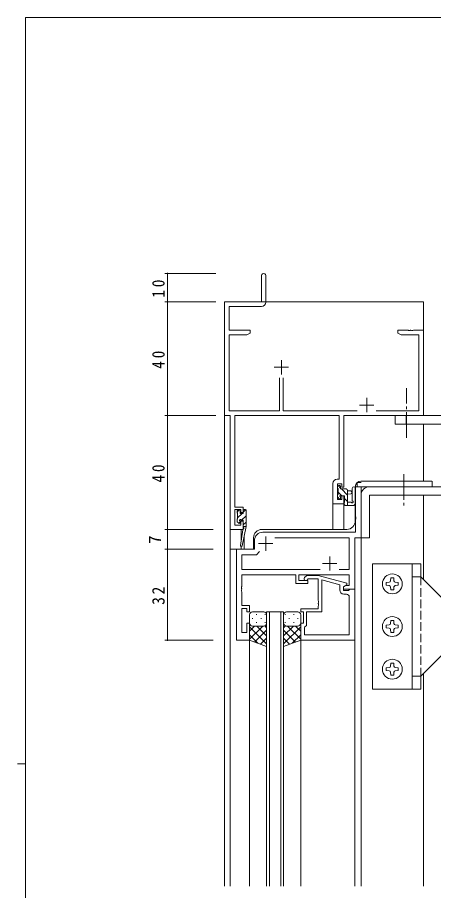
# Model space of a CAD drawing. Units: millimetres on the paper. Extents: x -420 to 373, y -297 to 267.
# Drawn here: x -420.5 to -274.2, y -42.6 to 264.4 of the extents above; entities that cross this region are included whole.
import ezdxf
from ezdxf.enums import TextEntityAlignment as Align

# ---------------------------------------------------------------- set-up
doc = ezdxf.new("R2010")
doc.units = ezdxf.units.MM
doc.linetypes.add('CHAIN2', pattern=[12, 9, -1, 1, -1])
doc.linetypes.add('DASHED3', pattern=[4, 3, -1])
for name, color, linetype, lineweight in [('0-1_YKK_ZWAK', 7, 'Continuous', 9), ('0-3_YKK_11', 7, 'Continuous', 9), ('0-4_YKK_12', 2, 'Continuous', 9), ('0-5_YKK_13', 4, 'Continuous', 9), ('0-6_YKK_D', 6, 'Continuous', 9)]:
    doc.layers.add(name, color=color, linetype=linetype, lineweight=lineweight)
doc.styles.add('ＭＳ ゴシック', font='')
doc.styles.get('ＭＳ ゴシック').set_extended_font_data('MS Gothic')

msp = doc.modelspace()

# ---------------------------------------------------------------- linework, layer by layer
at = {"layer": '0-1_YKK_ZWAK'}
for p, q in [((-417.7, -260.575), (-417.7, 264.425)), ((352.3, 264.425), (-417.7, 264.425)), ((-420.5, 1.925), (-417.7, 1.925))]:
    msp.add_line(p, q, dxfattribs=at)
at = {"layer": '0-3_YKK_11'}
for p, q in [((-334.7, 164.425), (-334.7, 173.675)), ((-333.2, 173.675), (-333.2, 164.295)), ((-347.7, 164.425), (-334.7, 164.425)), ((-347.7, 124.425), (-347.7, 164.425)), ((-346.07, 162.795), (-346.07, 154.425)), ((-334.7, 162.795), (-346.07, 162.795)), ((-346.07, 154.425), (-338.7, 154.425)), ((-338.7, 154.425), (-338.7, 153.425)), ((-286.7, 154.425), (-283.158, 154.425)), ((-286.7, 153.425), (-286.7, 154.425)), ((-283.158, 154.425), (-282.975, 154.305)), ((-282.975, 154.305), (-282.425, 154.305)), ((-282.425, 154.305), (-282.242, 154.425)), ((-282.242, 154.425), (-282.158, 154.425)), ((-282.158, 154.425), (-281.975, 154.305)), ((-281.975, 154.305), (-281.425, 154.305)), ((-281.425, 154.305), (-281.242, 154.425)), ((-281.242, 154.425), (-277.7, 154.425)), ((-277.7, 154.425), (-277.7, 124.425)), ((-346.07, 152.795), (-346.07, 126.055)), ((-339.791, 152.795), (-346.07, 152.795)), ((-338.7, 153.425), (-339.791, 152.795)), ((-285.609, 152.795), (-286.7, 153.425)), ((-279.33, 152.795), (-285.609, 152.795)), ((-279.33, 126.055), (-279.33, 152.795)), ((-330.2, 141.425), (-325.2, 141.425)), ((-327.7, 143.925), (-327.7, 138.925)), ((-328.35, 126.055), (-328.35, 137.725)), ((-327.05, 137.725), (-327.05, 126.055)), ((-297.7, 130.625), (-297.7, 125.625)), ((-346.07, 126.055), (-328.35, 126.055)), ((-327.05, 126.055), (-301.05, 126.055)), ((-300.2, 128.125), (-295.2, 128.125)), ((-294.35, 126.055), (-279.33, 126.055)), ((-345.7, 124.425), (-347.7, 124.425)), ((-345.7, 84.425), (-345.7, 124.425)), ((-344.07, 124.425), (-344.07, 92.225)), ((-307.33, 124.425), (-344.07, 124.425)), ((-307.33, 102.025), (-307.33, 124.425)), ((-305.7, 124.425), (-305.7, 99.225)), ((-277.7, 124.425), (-305.7, 124.425)), ((-308.1, 102.025), (-307.33, 102.025)), ((-309.6, 93.425), (-309.6, 100.525)), ((-307.97, 100.395), (-307.97, 94.925)), ((-306.5, 100.395), (-307.97, 100.395)), ((-306.5, 99.225), (-306.5, 100.395)), ((-305.7, 99.225), (-306.5, 99.225)), ((-301.63, 99.425), (-301.63, 88.883)), ((-299.7, 99.425), (-301.63, 99.425)), ((-299.7, 81.425), (-299.7, 99.425)), ((-306.5, 96.225), (-305.7, 96.225)), ((-306.5, 94.925), (-306.5, 96.225)), ((-305.7, 96.225), (-305.7, 93.425)), ((-344.07, 92.225), (-341.1, 92.225)), ((-341.1, 92.225), (-341.1, 90.325)), ((-305.7, 93.425), (-309.6, 93.425)), ((-307.97, 94.925), (-306.5, 94.925)), ((-344.07, 91.425), (-344.07, 85.925)), ((-341.9, 91.425), (-344.07, 91.425)), ((-341.9, 90.325), (-341.9, 91.425)), ((-341.1, 90.325), (-341.9, 90.325)), ((-341.9, 87.325), (-341.1, 87.325)), ((-341.9, 85.925), (-341.9, 87.325)), ((-341.1, 87.325), (-341.1, 84.425)), ((-301.63, 88.883), (-301.51, 88.7)), ((-301.51, 88.15), (-301.63, 87.966)), ((-301.63, 87.966), (-301.63, 83.425)), ((-301.51, 88.7), (-301.51, 88.15)), ((-341.1, 84.425), (-345.7, 84.425)), ((-344.07, 85.925), (-341.9, 85.925)), ((-301.63, 83.425), (-334.2, 83.425)), ((-337.2, 80.425), (-337.2, 77.425)), ((-333.2, 81.925), (-333.2, 76.925)), ((-303.83, 81.495), (-329.96, 81.495)), ((-303.83, 70.355), (-303.83, 81.495)), ((-301.9, 81.425), (-299.7, 81.425)), ((-301.9, 63.425), (-301.9, 81.425)), ((-343.5, 77.425), (-343.5, 45.425)), ((-337.2, 77.425), (-343.5, 77.425)), ((-335.7, 79.425), (-330.7, 79.425)), ((-341.57, 75.495), (-341.57, 70.355)), ((-336.5, 75.495), (-341.57, 75.495)), ((-335.341, 76.653), (-336.5, 75.495)), ((-335.341, 76.653), (-336.5, 75.495)), ((-310.7, 74.925), (-310.7, 69.925)), ((-313.2, 72.425), (-308.2, 72.425)), ((-341.57, 70.355), (-314.05, 70.355)), ((-341.57, 68.425), (-322.6, 68.425)), ((-341.57, 64.383), (-341.57, 68.425)), ((-322.6, 68.425), (-322.6, 65.425)), ((-321.6, 68.425), (-303.83, 68.425)), ((-321.6, 66.425), (-321.6, 68.425)), ((-318.749, 68.225), (-319.524, 67.449)), ((-314.803, 68.225), (-318.749, 68.225)), ((-304.7, 65.518), (-314.803, 68.225)), ((-307.35, 70.355), (-303.83, 70.355)), ((-303.83, 68.425), (-303.83, 64.725)), ((-322.6, 65.425), (-318.4, 65.425)), ((-318.4, 66.425), (-321.6, 66.425)), ((-318.676, 66.6), (-318.251, 67.025)), ((-318.4, 65.425), (-318.4, 66.425)), ((-318.251, 67.025), (-314.8, 67.025)), ((-314.8, 67.025), (-314.8, 59.383)), ((-313.5, 66.633), (-307.2, 64.945)), ((-313.5, 55.425), (-313.5, 66.633)), ((-307.2, 64.945), (-307.2, 63.125)), ((-305.9, 64.225), (-304.7, 64.918)), ((-305.034, 64.725), (-305.9, 64.225)), ((-303.83, 64.725), (-305.034, 64.725)), ((-304.7, 64.918), (-304.7, 65.518)), ((-341.69, 64.2), (-341.57, 64.383)), ((-341.69, 63.65), (-341.69, 64.2)), ((-341.57, 63.466), (-341.69, 63.65)), ((-341.69, 63.2), (-341.57, 63.383)), ((-341.69, 62.65), (-341.69, 63.2)), ((-341.57, 62.466), (-341.69, 62.65)), ((-341.57, 63.383), (-341.57, 63.466)), ((-341.57, 57.625), (-341.57, 62.466)), ((-305.9, 64.225), (-305.9, 63.425)), ((-305.9, 62.925), (-305.9, 64.225)), ((-305.9, 63.425), (-301.9, 63.425)), ((-304.1, 62.925), (-305.9, 62.925)), ((-305.7, 61.625), (-304.83, 61.625)), ((-303.9, 63.125), (-304.1, 62.925)), ((-303.6, 63.425), (-303.9, 63.125)), ((-301.9, 63.425), (-303.6, 63.425)), ((-301.9, 45.425), (-301.9, 63.425)), ((-314.8, 59.383), (-314.68, 59.2)), ((-314.68, 58.65), (-314.8, 58.466)), ((-314.8, 58.466), (-314.8, 58.383)), ((-314.8, 58.383), (-314.68, 58.2)), ((-314.68, 59.2), (-314.68, 58.65)), ((-303.83, 60.625), (-303.83, 47.355)), ((-338.9, 57.625), (-341.57, 57.625)), ((-341.57, 56.625), (-339.9, 56.625)), ((-341.57, 48.125), (-341.57, 56.625)), ((-339.9, 56.625), (-339.9, 55.425)), ((-339.9, 55.425), (-338.9, 55.425)), ((-338.9, 55.425), (-338.9, 57.625)), ((-320.9, 56.425), (-320.9, 55.425)), ((-314.8, 56.425), (-320.9, 56.425)), ((-320.9, 55.425), (-319.9, 55.425)), ((-319.9, 55.425), (-319.9, 51.425)), ((-318.9, 55.425), (-313.5, 55.425)), ((-318.9, 50.625), (-318.9, 55.425)), ((-314.68, 57.65), (-314.8, 57.466)), ((-314.8, 57.466), (-314.8, 56.425)), ((-314.68, 58.2), (-314.68, 57.65)), ((-339.9, 51.425), (-339.9, 48.125)), ((-338.9, 51.425), (-339.9, 51.425)), ((-338.9, 45.425), (-338.9, 51.425)), ((-320.9, 51.425), (-320.9, 45.425)), ((-319.9, 51.425), (-320.9, 51.425)), ((-319.6, 49.925), (-319.4, 50.125)), ((-319.6, 47.355), (-319.6, 49.925)), ((-319.4, 50.125), (-318.9, 50.625)), ((-339.9, 48.125), (-341.57, 48.125)), ((-303.83, 47.355), (-319.6, 47.355)), ((-303.83, 47.355), (-319.6, 47.355)), ((-343.5, 45.425), (-338.9, 45.425)), ((-320.9, 45.425), (-301.9, 45.425))]:
    msp.add_line(p, q, dxfattribs=at)
for centre, radius, start, end in [((-333.95, 173.675), 0.75, 359.99998, 180), ((-334.7, 164.295), 1.5, 270, 359.99998), ((-308.1, 100.525), 1.5, 90, 179.99998), ((-334.2, 80.425), 3, 90, 179.99998), ((-319.1, 67.025), 0.6, 134.99998, 315), ((-305.7, 63.125), 1.5, 180, 269.99998), ((-304.83, 60.625), 1, 0, 89.99998)]:
    msp.add_arc(centre, radius, start, end, dxfattribs=at)
at = {"layer": '0-4_YKK_12'}
for p, q in [((-347.7, 164.425), (-347.7, -41.075)), ((-347.7, 164.425), (-277.7, 164.425)), ((-277.7, 164.425), (-277.7, 124.425)), ((-277.7, 124.725), (-277.7, 154.425)), ((-277.7, 124.725), (-277.7, 124.425)), ((-277.7, 121.425), (-277.7, 101.425)), ((-301.7, 87.425), (-301.7, 99.425)), ((-299.7, 99.425), (-301.7, 99.425)), ((-299.7, 99.425), (-299.7, -41.075)), ((-277.7, 96.421), (-277.7, 66.747)), ((-309.6, 93.425), (-309.6, 84.425)), ((-305.7, 93.425), (-309.6, 93.425)), ((-305.7, 93.425), (-305.7, 84.425)), ((-345.7, 84.725), (-345.699, 77.425)), ((-341.8, 84.425), (-345.7, 84.424)), ((-341.8, 84.425), (-341.8, 80.768)), ((-334.499, 84.425), (-304.7, 84.425)), ((-345.7, -41.075), (-345.699, 77.425)), ((-343.499, 45.425), (-343.499, 77.425)), ((-341.8, 78.427), (-341.8, 77.425)), ((-332.9, 55.425), (-326.9, 55.425)), ((-332.9, -41.075), (-332.9, 55.425)), ((-331.9, 55.425), (-331.9, -41.075)), ((-327.9, -41.075), (-327.9, 55.425)), ((-326.9, 55.425), (-326.9, -41.075)), ((-338.9, 45.425), (-343.499, 45.425)), ((-338.9, 45.425), (-343.499, 45.425)), ((-338.9, -41.075), (-338.9, 45.425)), ((-320.9, 45.725), (-320.9, -41.075)), ((-308.9, 45.425), (-301.9, 45.425)), ((-301.9, 45.425), (-301.9, -41.075)), ((-277.7, 33.747), (-277.7, -41.075))]:
    msp.add_line(p, q, dxfattribs=at)
msp.add_lwpolyline([(-337.499, 81.425), (-337.499, 77.425), (-345.699, 77.425)], dxfattribs=at)
for centre, start, end in [((-304.7, 87.425), 270, 0), ((-334.499, 81.425), 90, 180)]:
    msp.add_arc(centre, 3, start, end, dxfattribs=at)
at = {"layer": '0-5_YKK_13', "linetype": 'CHAIN2'}
for p, q in [((-283.701, 116.653), (-283.701, 134.031)), ((-284.701, 103.802), (-284.701, 91.944))]:
    msp.add_line(p, q, dxfattribs=at)
at = {"layer": '0-5_YKK_13'}
for p, q in [((-268.701, 124.425), (-287.701, 124.425)), ((-287.701, 124.425), (-287.701, 121.425)), ((-283.8, 124.425), (-283.8, 121.425)), ((-287.701, 121.425), (-268.701, 121.425)), ((-274.8, 101.425), (-299.8, 101.425)), ((-274.7, 101.425), (-274.7, 99.421)), ((-307.97, 99.525), (-307.97, 99.025)), ((-307.775, 99.806), (-306.87, 98.901)), ((-307.77, 98.825), (-307.77, 96.725)), ((-307.17, 99.825), (-307.67, 99.825)), ((-306.87, 98.625), (-306.87, 99.525)), ((-304.97, 98.625), (-306.87, 98.625)), ((-306.594, 98.625), (-304.47, 96.501)), ((-302.8, 94.561), (-302.8, 98.808)), ((-274.701, 99.425), (-301.701, 99.425)), ((-301.6, 93.63), (-301.6, 98.808)), ((-301.08, 100.925), (-299.637, 100.925)), ((-301.08, 99.425), (-301.08, 100.925)), ((-301.08, 99.425), (-299.7, 99.425)), ((-299.7, 98.925), (-299.7, 84.025)), ((-296.7, 99.424), (-192.7, 99.408)), ((-307.97, 96.525), (-307.97, 95.925)), ((-307.882, 95.713), (-307.382, 95.213)), ((-307.77, 97.556), (-306.44, 96.226)), ((-306.87, 95.425), (-306.87, 95.764)), ((-306.409, 96.225), (-305.47, 96.225)), ((-305.47, 96.225), (-305.47, 93.925)), ((-305.47, 95.256), (-304.47, 94.256)), ((-304.47, 92.825), (-304.47, 98.125)), ((-304.47, 98.025), (-303.326, 97.923)), ((-304.47, 96.825), (-303.326, 96.927)), ((-299.702, 81.425), (-299.7, 96.425)), ((-296.7, 96.424), (-296.702, 81.424)), ((-296.7, 96.424), (-192.7, 96.406)), ((-305.67, 93.725), (-305.67, 93.125)), ((-305.67, 93.211), (-305.284, 92.825)), ((-305.37, 92.825), (-302.407, 92.825)), ((-303.29, 94.025), (-304.47, 94.025)), ((-301.668, 93.44), (-302.02, 93.008)), ((-342.682, 91.125), (-343.3, 90.507)), ((-343.3, 90.825), (-343.3, 90.325)), ((-343.1, 90.125), (-343.1, 88.125)), ((-341.537, 90.025), (-343.1, 88.462)), ((-342.5, 91.125), (-343, 91.125)), ((-342.2, 90.025), (-342.2, 90.825)), ((-341.1, 90.025), (-342.2, 90.025)), ((-340.1, 89.217), (-341.692, 87.625)), ((-340.207, 91.355), (-341.1, 90.462)), ((-341.1, 91.125), (-341.1, 90.025)), ((-340.4, 91.425), (-340.8, 91.425)), ((-340.1, 91.125), (-340.1, 85.427)), ((-343.3, 87.925), (-343.3, 87.325)), ((-343.212, 87.113), (-342.712, 86.613)), ((-342.2, 87.117), (-342.708, 86.609)), ((-342.2, 86.825), (-342.2, 87.164)), ((-341.739, 87.625), (-341.1, 87.625)), ((-341.1, 87.625), (-341.1, 85.427)), ((-340.1, 86.972), (-341.1, 85.972)), ((-341.273, 84.313), (-342.097, 78.771)), ((-340.1, 85.427), (-341.506, 78.666)), ((-341.1, 85.427), (-341.114, 85.34)), ((-340.1, 85.427), (-341.1, 85.427)), ((-340.8, 82.061), (-340.8, 77.425)), ((-299.702, 81.425), (-296.702, 81.424)), ((-295.701, 28.247), (-295.701, 72.247)), ((-295.701, 72.247), (-278.701, 72.247)), ((-281.701, 28.247), (-281.701, 72.247)), ((-278.701, 72.247), (-278.701, 67.747)), ((-278.701, 67.747), (-281.701, 67.747)), ((-278.701, 67.747), (-268.701, 57.747)), ((-290.801, 65.747), (-289.747, 65.839)), ((-290.801, 65.747), (-290.801, 64.747)), ((-290.801, 64.747), (-289.747, 64.654)), ((-289.201, 67.347), (-289.293, 66.293)), ((-289.201, 67.347), (-288.201, 67.347)), ((-288.201, 67.347), (-288.109, 66.293)), ((-287.654, 65.839), (-286.601, 65.747)), ((-287.654, 64.654), (-286.601, 64.747)), ((-286.601, 65.747), (-286.601, 64.747)), ((-289.293, 64.2), (-289.201, 63.147)), ((-289.201, 63.147), (-288.201, 63.147)), ((-288.109, 64.2), (-288.201, 63.147)), ((-333.9, 55.425), (-337.9, 55.425)), ((-325.9, 55.425), (-321.9, 55.425)), ((-338.9, 54.425), (-338.9, 51.425)), ((-337.98, 53.061), (-337.78, 53.061)), ((-336.565, 54.476), (-336.365, 54.476)), ((-334.95, 53.061), (-334.75, 53.061)), ((-333.535, 54.476), (-333.335, 54.476)), ((-332.9, 51.425), (-332.9, 54.425)), ((-326.9, 51.425), (-326.9, 54.425)), ((-326.265, 54.476), (-326.465, 54.476)), ((-324.85, 53.061), (-325.05, 53.061)), ((-323.235, 54.476), (-323.435, 54.476)), ((-321.82, 53.061), (-322.02, 53.061)), ((-320.9, 54.425), (-320.9, 51.425)), ((-289.201, 52.347), (-289.293, 51.293)), ((-289.201, 52.347), (-288.201, 52.347)), ((-288.201, 52.347), (-288.109, 51.293)), ((-338.9, 45.425), (-338.9, 51.425)), ((-337.108, 50.425), (-338.9, 48.633)), ((-334.28, 50.425), (-338.9, 45.805)), ((-338.9, 50.156), (-332.9, 44.156)), ((-337.9, 50.425), (-334.3, 50.425)), ((-337.5, 50.425), (-333.9, 50.425)), ((-336.565, 51.646), (-336.365, 51.646)), ((-336.34, 50.425), (-332.9, 46.985)), ((-333.568, 50.481), (-332.9, 49.813)), ((-333.535, 51.646), (-333.335, 51.646)), ((-332.9, 43.282), (-332.9, 51.425)), ((-326.9, 51.425), (-326.9, 43.282)), ((-326.232, 50.481), (-326.9, 49.813)), ((-323.46, 50.425), (-326.9, 46.985)), ((-320.9, 50.156), (-326.9, 44.156)), ((-326.265, 51.646), (-326.465, 51.646)), ((-322.3, 50.425), (-325.9, 50.425)), ((-325.52, 50.425), (-320.9, 45.804)), ((-321.9, 50.425), (-325.5, 50.425)), ((-323.235, 51.646), (-323.435, 51.646)), ((-322.692, 50.425), (-320.9, 48.633)), ((-320.9, 45.425), (-320.9, 51.425)), ((-290.801, 50.747), (-289.747, 50.839)), ((-290.801, 50.747), (-290.801, 49.747)), ((-290.801, 49.747), (-289.747, 49.654)), ((-289.293, 49.2), (-289.201, 48.147)), ((-288.109, 49.2), (-288.201, 48.147)), ((-287.654, 50.839), (-286.601, 50.747)), ((-287.654, 49.654), (-286.601, 49.747)), ((-286.601, 50.747), (-286.601, 49.747)), ((-338.9, 47.328), (-335.939, 44.367)), ((-332.9, 48.976), (-337.096, 44.78)), ((-332.9, 46.148), (-335.012, 44.036)), ((-326.9, 48.976), (-322.704, 44.78)), ((-326.9, 46.148), (-324.788, 44.036)), ((-320.9, 47.328), (-323.861, 44.367)), ((-289.201, 48.147), (-288.201, 48.147)), ((-332.9, 43.282), (-338.9, 45.425)), ((-326.9, 43.282), (-320.9, 45.425)), ((-268.701, 42.747), (-278.701, 32.747)), ((-289.201, 37.347), (-289.293, 36.293)), ((-289.201, 37.347), (-288.201, 37.347)), ((-288.201, 37.347), (-288.109, 36.293)), ((-290.801, 35.747), (-289.747, 35.839)), ((-290.801, 35.747), (-290.801, 34.747)), ((-290.801, 34.747), (-289.747, 34.654)), ((-289.293, 34.2), (-289.201, 33.147)), ((-288.109, 34.2), (-288.201, 33.147)), ((-287.654, 35.839), (-286.601, 35.747)), ((-287.654, 34.654), (-286.601, 34.747)), ((-286.601, 35.747), (-286.601, 34.747)), ((-289.201, 33.147), (-288.201, 33.147)), ((-278.701, 32.747), (-281.701, 32.747)), ((-278.701, 32.747), (-278.701, 28.247)), ((-295.701, 28.247), (-278.701, 28.247))]:
    msp.add_line(p, q, dxfattribs=at)
at = {"layer": '0-5_YKK_13', "linetype": 'DASHED3'}
msp.add_line((-278.701, 67.747), (-278.701, 32.747), dxfattribs=at)
at = {"layer": '0-5_YKK_13'}
for centre in [(-288.701, 65.247), (-288.701, 50.247), (-288.701, 35.247)]:
    msp.add_circle(centre, 3.5, dxfattribs=at)
for centre, radius, start, end in [((-299.7, 99.425), 2, 90, 180), ((-307.67, 99.525), 0.3, 90, 180), ((-307.77, 99.025), 0.2, 180, 270), ((-307.17, 99.525), 0.3, 0, 90), ((-304.97, 98.125), 0.5, 0, 90), ((-302.2, 98.808), 0.6, 0, 180), ((-296.7, 96.424), 3, 89.99107, 179.99107), ((-307.77, 96.525), 0.2, 90, 180), ((-307.67, 95.925), 0.3, 180, 225), ((-307.17, 95.425), 0.3, 225, 0), ((-306.87, 96.225), 0.25, 33.05573, 236.94426), ((-307.17, 95.764), 0.3, 0, 56.94426), ((-306.409, 96.525), 0.3, 213.05573, 270), ((-303.37, 97.425), 0.5, 275.09206, 84.90793), ((-305.47, 93.725), 0.2, 90, 180), ((-305.37, 93.125), 0.3, 180, 270), ((-303.29, 93.725), 0.3, 30, 90), ((-302.77, 94.025), 0.3, 210, 63.2563), ((-302.5, 94.561), 0.3, 180, 243.2563), ((-302.407, 93.325), 0.5, 270, 320.76546), ((-301.9, 93.63), 0.3, 320.76546, 0), ((-343, 90.825), 0.3, 90, 180), ((-343.1, 90.325), 0.2, 180, 270), ((-342.5, 90.825), 0.3, 0, 90), ((-340.8, 91.125), 0.3, 90, 180), ((-340.4, 91.125), 0.3, 0, 90), ((-343.1, 87.925), 0.2, 90, 180), ((-343, 87.325), 0.3, 180, 225), ((-342.5, 86.825), 0.3, 225, 0), ((-342.2, 87.625), 0.25, 33.05573, 236.94426), ((-342.5, 87.164), 0.3, 0, 56.94426), ((-341.739, 87.925), 0.3, 213.05573, 270), ((-340.977, 84.269), 0.3, 111.55064, 171.55064), ((-340.818, 85.292), 0.3, 170.80246, 230.80246), ((-341.197, 84.827), 0.3, 291.55064, 50.80246), ((-341.8, 78.727), 0.3, 171.55064, 348.25018), ((-289.791, 66.337), 0.5, 275, 355), ((-289.791, 64.156), 0.5, 5, 85), ((-287.611, 66.337), 0.5, 185, 264.99998), ((-287.611, 64.156), 0.5, 95, 175), ((-337.9, 54.425), 1, 90, 180), ((-333.9, 54.425), 1, 0, 90), ((-325.9, 54.425), 1, 90, 180), ((-321.9, 54.425), 1, 0, 90), ((-337.9, 51.425), 1, 180, 270), ((-337.9, 51.425), 1, 180, 270), ((-333.9, 51.425), 1, 270, 0), ((-333.9, 51.425), 1, 270, 0), ((-325.9, 51.425), 1, 180, 270), ((-325.9, 51.425), 1, 180, 270), ((-321.9, 51.425), 1, 270, 0), ((-321.9, 51.425), 1, 270, 0), ((-289.791, 51.337), 0.5, 275, 355), ((-289.791, 49.156), 0.5, 5, 85), ((-287.611, 51.337), 0.5, 185, 264.99998), ((-287.611, 49.156), 0.5, 95, 175), ((-289.791, 36.337), 0.5, 275, 355), ((-289.791, 34.156), 0.5, 5, 85), ((-287.611, 36.337), 0.5, 185, 264.99998), ((-287.611, 34.156), 0.5, 95, 175)]:
    msp.add_arc(centre, radius, start, end, dxfattribs=at)
at = {"layer": '0-6_YKK_D'}
for p, q in [((-350.7, 174.425), (-368.7, 174.425)), ((-367.7, 164.425), (-367.7, 174.425)), ((-350.7, 164.425), (-368.7, 164.425)), ((-350.7, 164.425), (-368.7, 164.425)), ((-367.7, 124.425), (-367.7, 164.425)), ((-350.7, 124.425), (-368.7, 124.425)), ((-351.7, 124.425), (-368.7, 124.425)), ((-367.7, 124.425), (-367.7, 84.425)), ((-351.7, 84.425), (-368.7, 84.425)), ((-351.7, 84.425), (-368.7, 84.425)), ((-367.7, 84.425), (-367.7, 77.425)), ((-351.7, 77.425), (-368.7, 77.425)), ((-351.7, 77.425), (-368.7, 77.425)), ((-367.7, 77.425), (-367.7, 45.425)), ((-351.7, 45.425), (-368.7, 45.425))]:
    msp.add_line(p, q, dxfattribs=at)
for centre, start, end in [((-367.7, 174.425), 90, 270), ((-367.7, 174.425), 270, 90), ((-367.7, 164.425), 90, 270), ((-367.7, 164.425), 90, 270), ((-367.7, 164.425), 270, 90), ((-367.7, 164.425), 270, 90), ((-367.7, 124.425), 90, 270), ((-367.7, 124.425), 90, 270), ((-367.7, 124.425), 270, 90), ((-367.7, 124.425), 270, 90), ((-367.7, 84.425), 90, 270), ((-367.7, 84.425), 90, 270), ((-367.7, 84.425), 270, 90), ((-367.7, 84.425), 270, 90), ((-367.7, 77.425), 90, 270), ((-367.7, 77.425), 90, 270), ((-367.7, 77.425), 270, 90), ((-367.7, 77.425), 270, 90), ((-367.7, 45.425), 90, 270), ((-367.7, 45.425), 270, 90)]:
    msp.add_arc(centre, 0.106, start, end, dxfattribs=at)

# ---------------------------------------------------------------- texts
at = {"layer": '0-6_YKK_D', "color": 3, "style": 'ＭＳ ゴシック'}
msp.add_text('7', height=4.399, rotation=90, dxfattribs=at).set_placement((-368.7, 79.325), align=Align.BOTTOM_LEFT)
at = {"layer": '0-6_YKK_D', "color": 3, "char_height": 4.399, "attachment_point": 7, "rotation": 90, "style": 'ＭＳ ゴシック'}
for s, insert in [('\\T1.36;\\W0.9;10', (-368.7, 165.905)), ('\\T1.36;\\W0.9;40', (-368.7, 140.905)), ('\\T1.36;\\W0.9;40', (-368.7, 100.905)), ('\\T1.36;\\W0.9;32', (-368.7, 57.905))]:
    msp.add_mtext(s, dxfattribs=dict(at, insert=insert))

doc.saveas('drawing.dxf')
